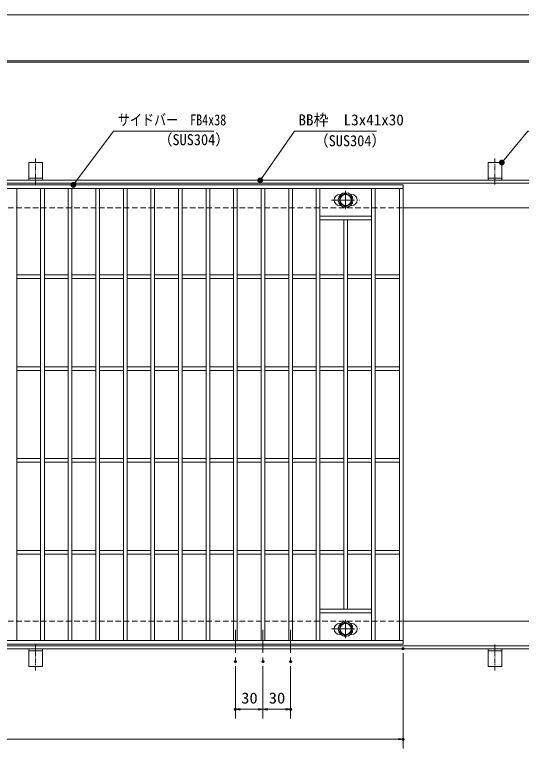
# Model space of a CAD drawing. Units: millimetres, scale not verified. Extents: x -1050 to 1050, y -742 to 742.
# Drawn here: x -218 to 333, y -71 to 742 of the extents above; entities that cross this region are included whole.
import ezdxf
from ezdxf.enums import TextEntityAlignment as Align

# ---------------------------------------------------------------- set-up
doc = ezdxf.new("R2010")
doc.units = ezdxf.units.MM
doc.header["$LTSCALE"] = 5
doc.header["$PDMODE"] = 32
doc.header["$PDSIZE"] = 2.5
doc.linetypes.add('CHAIN1', pattern=[8, 5, -1, 1, -1])
doc.linetypes.add('DASHED1', pattern=[1.8, 1.2, -0.6])
for name, color, linetype, lineweight in [('0-0_7-図\u3000枠', 4, 'Continuous', 9), ('0-1_寸法注釈', 2, 'Continuous', 9), ('0-2_蓋', 5, 'Continuous', 9), ('0-3_0', 2, 'Continuous', 9), ('0-4_DEFPOINTS', 134, 'Continuous', 9), ('0-7_中心線', 6, 'CHAIN1', 9), ('0-8_枠', 7, 'Continuous', 9), ('0-9_溝開口', 4, 'DASHED1', 9), ('0-A_アンカー', 7, 'Continuous', 9), ('0-B_締付部品', 7, 'Continuous', 9)]:
    doc.layers.add(name, color=color, linetype=linetype, lineweight=lineweight)
doc.styles.add('ＭＳ ゴシック', font='')
doc.styles.get('ＭＳ ゴシック').set_extended_font_data('MS Gothic')

# ---------------------------------------------------------------- blocks, each defined once
blk = doc.blocks.new('A$C5D7C781A')
at = {"layer": '0-A_アンカー', "color": 6, "linetype": 'CHAIN1'}
blk.add_line((37.5, 140.11), (37.5, 0), dxfattribs=at)
at = {"layer": '0-A_アンカー'}
for p, q in [((0, 118.78), (0, 22.26)), ((0, 118.78), (75, 118.78)), ((75, 118.78), (75, 22.26)), ((75, 33.76), (0, 33.76)), ((0, 22.26), (75, 22.26))]:
    blk.add_line(p, q, dxfattribs=at)
blk = doc.blocks.new('_OPEN')
at = {"layer": '0-3_0'}
blk.add_line((0, 0), (-5, 0), dxfattribs=at)
blk.add_lwpolyline([(-5, 0.833), (0, 0), (-5, -0.833)], dxfattribs=at)
blk = doc.blocks.new('_Dot')
at = {"layer": '0-3_0'}
for p, q in [((-2.5, 0), (-5, 0)), ((2.445, 0.5), (-2.445, 0.5)), ((1.997, 1.5), (-1.997, 1.5)), ((2.289, -0.995), (-2.289, -0.995)), ((1.499, -1.995), (-1.499, -1.995))]:
    blk.add_line(p, q, dxfattribs=at)
for points in [[(2.5, 0), (2.48, 0.313), (2.421, 0.622), (2.324, 0.92), (2.191, 1.204), (2.023, 1.469), (1.822, 1.711), (1.594, 1.926), (1.34, 2.111), (1.064, 2.262), (0.773, 2.378), (0.468, 2.456), (0.157, 2.495), (-0.157, 2.495), (-0.468, 2.456), (-0.773, 2.378), (-1.064, 2.262), (-1.34, 2.111), (-1.594, 1.926), (-1.822, 1.711), (-2.023, 1.469), (-2.191, 1.204), (-2.324, 0.92), (-2.421, 0.622), (-2.48, 0.313), (-2.5, 0), (0, 0)], [(-2.5, 0), (-2.48, -0.313), (-2.421, -0.622), (-2.324, -0.92), (-2.191, -1.204), (-2.023, -1.469), (-1.822, -1.711), (-1.594, -1.926), (-1.34, -2.111), (-1.064, -2.262), (-0.773, -2.378), (-0.468, -2.456), (-0.157, -2.495), (0.157, -2.495), (0.468, -2.456), (0.773, -2.378), (1.064, -2.262), (1.34, -2.111), (1.594, -1.926), (1.822, -1.711), (2.023, -1.469), (2.191, -1.204), (2.324, -0.92), (2.421, -0.622), (2.48, -0.313), (2.5, 0), (0, 0)]]:
    blk.add_lwpolyline(points, close=True, dxfattribs=at)

msp = doc.modelspace()

# ---------------------------------------------------------------- linework, layer by layer
at = {"layer": '0-0_7-図\u3000枠'}
msp.add_line((-973.75, 691.25), (998.75, 691.25), dxfattribs=at)
msp.add_lwpolyline([(-975, 692.5), (1000, 692.5), (1000, -692.5)], dxfattribs=at)
at = {"layer": '0-1_寸法注釈'}
for p, q in [((204.55, 47.475), (204.55, -56.047)), ((22.05, 33.328), (22.05, -23.478)), ((52.05, 33.328), (52.05, -23.478)), ((52.05, 33.328), (52.05, -23.478)), ((82.05, 33.328), (82.05, -23.478)), ((47.05, -13.478), (27.05, -13.478)), ((57.05, -13.478), (77.05, -13.478)), ((-785.45, -46.047), (199.55, -46.047))]:
    msp.add_line(p, q, dxfattribs=at)
for points in [[(-1.475, 615.949), (-110.699, 615.949), (-153.712, 558.27)], [(175.814, 615.968), (86.447, 615.968), (49.664, 563.288)], [(389.478, 615.968), (340.425, 615.968), (312.702, 582.538)]]:
    msp.add_lwpolyline(points, dxfattribs=at)
at = {"layer": '0-2_蓋'}
for p, q in [((204.55, 557.475), (-790.45, 557.475)), ((204.55, 553.475), (-790.45, 553.475)), ((-215.95, 553.475), (-215.95, 61.475)), ((-189.95, 553.475), (-189.95, 61.475)), ((-185.95, 553.475), (-185.95, 61.475)), ((-159.95, 553.475), (-159.95, 61.475)), ((-155.95, 553.475), (-155.95, 61.475)), ((-129.95, 553.475), (-129.95, 61.475)), ((-125.95, 553.475), (-125.95, 61.475)), ((-99.95, 553.475), (-99.95, 61.475)), ((-95.95, 553.475), (-95.95, 61.475)), ((-69.95, 553.475), (-69.95, 61.475)), ((-65.95, 553.475), (-65.95, 61.475)), ((-39.95, 553.475), (-39.95, 61.475)), ((-35.95, 553.475), (-35.95, 61.475)), ((-9.95, 553.475), (-9.95, 61.475)), ((-5.95, 553.475), (-5.95, 61.475)), ((20.05, 553.475), (20.05, 61.475)), ((24.05, 553.475), (24.05, 61.475)), ((50.05, 553.475), (50.05, 61.475)), ((54.05, 553.475), (54.05, 61.475)), ((80.05, 553.475), (80.05, 61.475)), ((84.05, 553.475), (84.05, 61.475)), ((110.05, 553.475), (110.05, 61.475)), ((114.05, 553.475), (114.05, 61.475)), ((170.05, 553.475), (170.05, 61.475)), ((174.05, 553.475), (174.05, 61.475)), ((200.55, 61.475), (200.55, 553.475)), ((204.55, 57.475), (204.55, 557.475)), ((135.55, 546.978), (136.762, 546.978)), ((147.338, 546.978), (148.55, 546.978)), ((135.55, 534.978), (136.755, 534.978)), ((147.345, 534.978), (148.55, 534.978)), ((170.05, 523.475), (114.05, 523.475)), ((170.05, 519.475), (114.05, 519.475)), ((140.05, 519.475), (140.05, 95.475)), ((144.05, 519.475), (144.05, 95.475)), ((-189.95, 459.475), (-215.95, 459.475)), ((-159.95, 459.475), (-185.95, 459.475)), ((-129.95, 459.475), (-155.95, 459.475)), ((-99.95, 459.475), (-125.95, 459.475)), ((-69.95, 459.475), (-95.95, 459.475)), ((-39.95, 459.475), (-65.95, 459.475)), ((-9.95, 459.475), (-35.95, 459.475)), ((20.05, 459.475), (-5.95, 459.475)), ((50.05, 459.475), (24.05, 459.475)), ((80.05, 459.475), (54.05, 459.475)), ((110.05, 459.475), (84.05, 459.475)), ((140.05, 459.475), (114.05, 459.475)), ((170.05, 459.475), (144.05, 459.475)), ((200.55, 459.475), (174.05, 459.475)), ((-189.95, 455.475), (-215.95, 455.475)), ((-159.95, 455.475), (-185.95, 455.475)), ((-129.95, 455.475), (-155.95, 455.475)), ((-99.95, 455.475), (-125.95, 455.475)), ((-69.95, 455.475), (-95.95, 455.475)), ((-39.95, 455.475), (-65.95, 455.475)), ((-9.95, 455.475), (-35.95, 455.475)), ((20.05, 455.475), (-5.95, 455.475)), ((50.05, 455.475), (24.05, 455.475)), ((80.05, 455.475), (54.05, 455.475)), ((110.05, 455.475), (84.05, 455.475)), ((140.05, 455.475), (114.05, 455.475)), ((170.05, 455.475), (144.05, 455.475)), ((200.55, 455.475), (174.05, 455.475)), ((-189.95, 359.475), (-215.95, 359.475)), ((-159.95, 359.475), (-185.95, 359.475)), ((-129.95, 359.475), (-155.95, 359.475)), ((-99.95, 359.475), (-125.95, 359.475)), ((-69.95, 359.475), (-95.95, 359.475)), ((-39.95, 359.475), (-65.95, 359.475)), ((-9.95, 359.475), (-35.95, 359.475)), ((20.05, 359.475), (-5.95, 359.475)), ((50.05, 359.475), (24.05, 359.475)), ((80.05, 359.475), (54.05, 359.475)), ((110.05, 359.475), (84.05, 359.475)), ((140.05, 359.475), (114.05, 359.475)), ((170.05, 359.475), (144.05, 359.475)), ((200.55, 359.475), (174.05, 359.475)), ((-189.95, 355.475), (-215.95, 355.475)), ((-159.95, 355.475), (-185.95, 355.475)), ((-129.95, 355.475), (-155.95, 355.475)), ((-99.95, 355.475), (-125.95, 355.475)), ((-69.95, 355.475), (-95.95, 355.475)), ((-39.95, 355.475), (-65.95, 355.475)), ((-9.95, 355.475), (-35.95, 355.475)), ((20.05, 355.475), (-5.95, 355.475)), ((50.05, 355.475), (24.05, 355.475)), ((80.05, 355.475), (54.05, 355.475)), ((110.05, 355.475), (84.05, 355.475)), ((140.05, 355.475), (114.05, 355.475)), ((170.05, 355.475), (144.05, 355.475)), ((200.55, 355.475), (174.05, 355.475)), ((-189.95, 259.475), (-215.95, 259.475)), ((-189.95, 255.475), (-215.95, 255.475)), ((-159.95, 259.475), (-185.95, 259.475)), ((-159.95, 255.475), (-185.95, 255.475)), ((-129.95, 259.475), (-155.95, 259.475)), ((-129.95, 255.475), (-155.95, 255.475)), ((-99.95, 259.475), (-125.95, 259.475)), ((-99.95, 255.475), (-125.95, 255.475)), ((-69.95, 259.475), (-95.95, 259.475)), ((-69.95, 255.475), (-95.95, 255.475)), ((-39.95, 259.475), (-65.95, 259.475)), ((-39.95, 255.475), (-65.95, 255.475)), ((-9.95, 259.475), (-35.95, 259.475)), ((-9.95, 255.475), (-35.95, 255.475)), ((20.05, 259.475), (-5.95, 259.475)), ((20.05, 255.475), (-5.95, 255.475)), ((50.05, 259.475), (24.05, 259.475)), ((50.05, 255.475), (24.05, 255.475)), ((80.05, 259.475), (54.05, 259.475)), ((80.05, 255.475), (54.05, 255.475)), ((110.05, 259.475), (84.05, 259.475)), ((110.05, 255.475), (84.05, 255.475)), ((140.05, 259.475), (114.05, 259.475)), ((140.05, 255.475), (114.05, 255.475)), ((170.05, 259.475), (144.05, 259.475)), ((170.05, 255.475), (144.05, 255.475)), ((200.55, 259.475), (174.05, 259.475)), ((200.55, 255.475), (174.05, 255.475)), ((-189.95, 159.475), (-215.95, 159.475)), ((-189.95, 155.475), (-215.95, 155.475)), ((-159.95, 159.475), (-185.95, 159.475)), ((-159.95, 155.475), (-185.95, 155.475)), ((-129.95, 159.475), (-155.95, 159.475)), ((-129.95, 155.475), (-155.95, 155.475)), ((-99.95, 159.475), (-125.95, 159.475)), ((-99.95, 155.475), (-125.95, 155.475)), ((-69.95, 159.475), (-95.95, 159.475)), ((-69.95, 155.475), (-95.95, 155.475)), ((-39.95, 159.475), (-65.95, 159.475)), ((-39.95, 155.475), (-65.95, 155.475)), ((-9.95, 159.475), (-35.95, 159.475)), ((-9.95, 155.475), (-35.95, 155.475)), ((20.05, 159.475), (-5.95, 159.475)), ((20.05, 155.475), (-5.95, 155.475)), ((50.05, 159.475), (24.05, 159.475)), ((50.05, 155.475), (24.05, 155.475)), ((80.05, 159.475), (54.05, 159.475)), ((80.05, 155.475), (54.05, 155.475)), ((110.05, 159.475), (84.05, 159.475)), ((110.05, 155.475), (84.05, 155.475)), ((140.05, 159.475), (114.05, 159.475)), ((140.05, 155.475), (114.05, 155.475)), ((170.05, 159.475), (144.05, 159.475)), ((170.05, 155.475), (144.05, 155.475)), ((200.55, 159.475), (174.05, 159.475)), ((200.55, 155.475), (174.05, 155.475)), ((170.05, 95.475), (114.05, 95.475)), ((170.05, 91.475), (114.05, 91.475)), ((135.55, 79.972), (136.755, 79.972)), ((147.345, 79.972), (148.55, 79.972)), ((135.55, 67.972), (136.762, 67.972)), ((147.338, 67.972), (148.55, 67.972)), ((-790.45, 61.475), (204.55, 61.475)), ((-790.45, 57.475), (204.55, 57.475))]:
    msp.add_line(p, q, dxfattribs=at)
for centre, start, end in [((135.55, 540.978), 90, 270), ((148.55, 540.978), 270, 90), ((135.55, 73.972), 90, 270), ((148.55, 73.972), 270, 90)]:
    msp.add_arc(centre, 6, start, end, dxfattribs=at)
at = {"layer": '0-4_DEFPOINTS'}
msp.add_lwpolyline([(-1050, -742.5), (-1050, 742.5), (1050, 742.5), (1050, -742.5)], close=True, dxfattribs=at)
for p in [(204.55, 52.475), (22.05, 38.328), (52.05, 38.328), (82.05, 38.328), (22.05, -13.478), (82.05, -13.478), (204.55, -46.047)]:
    msp.add_point(p, dxfattribs=at)
at = {"layer": '0-7_中心線'}
for p, q in [((142.05, 550.871), (142.05, 531.085)), ((126.804, 540.978), (157.296, 540.978)), ((142.05, 64.079), (142.05, 83.865)), ((126.804, 73.972), (157.296, 73.972)), ((22.05, 72.969), (22.05, 38.328)), ((52.05, 72.969), (52.05, 38.328)), ((82.05, 72.969), (82.05, 38.328))]:
    msp.add_line(p, q, dxfattribs=at)
at = {"layer": '0-8_枠'}
for p, q in [((-795.45, 562.475), (409.55, 562.475)), ((-792.45, 559.475), (407.714, 559.475)), ((204.55, 532.475), (409.55, 532.475)), ((204.55, 82.475), (409.55, 82.475)), ((-795.45, 52.475), (409.55, 52.475)), ((-792.45, 55.475), (411.386, 55.475))]:
    msp.add_line(p, q, dxfattribs=at)
at = {"layer": '0-9_溝開口'}
for p, q in [((-765.45, 532.475), (204.55, 532.475)), ((-765.45, 82.475), (204.55, 82.475))]:
    msp.add_line(p, q, dxfattribs=at)
at = {"layer": '0-B_締付部品'}
for p, q in [((142.05, 548.483), (148.55, 544.731)), ((142.05, 533.472), (135.55, 537.225)), ((148.55, 537.225), (142.05, 533.472)), ((148.55, 544.731), (148.55, 537.225)), ((142.05, 81.478), (135.55, 77.725)), ((148.55, 77.725), (142.05, 81.478)), ((135.55, 77.725), (135.55, 70.219)), ((148.55, 70.219), (148.55, 77.725)), ((135.55, 70.219), (142.05, 66.467)), ((142.05, 66.467), (148.55, 70.219))]:
    msp.add_line(p, q, dxfattribs=at)
msp.add_lwpolyline([(135.55, 537.225), (135.55, 544.731), (142.05, 548.483)], dxfattribs=at)
for centre, radius in [((142.05, 540.975), 8), ((142.05, 540.978), 6.5), ((142.05, 540.978), 5.993), ((142.05, 73.975), 8), ((142.05, 73.972), 6.5), ((142.05, 73.972), 5.993)]:
    msp.add_circle(centre, radius, dxfattribs=at)

# ---------------------------------------------------------------- block references
at = {"layer": '0-1_寸法注釈'}
for name, p, rotation in [('_Dot', (312.05, 581.779), 229.33113), ('_Dot', (-154.319, 557.475), 232.65375), ('_Dot', (49.081, 562.475), 234.35189), ('_OPEN', (22.05, -13.478), 180), ('_OPEN', (52.05, -13.478), 180)]:
    msp.add_blockref(name, p, dxfattribs=dict(at, rotation=rotation))
for p in [(52.05, -13.478), (82.05, -13.478), (204.55, -46.047)]:
    msp.add_blockref('_OPEN', p, dxfattribs=at)
at = {"layer": '0-A_アンカー', "xscale": 0.2, "yscale": 0.2}
for p in [(-202.95, 558.023), (297.05, 558.023)]:
    msp.add_blockref('A$C5D7C781A', p, dxfattribs=at)
at = {"layer": '0-A_アンカー', "xscale": -0.2, "yscale": 0.2, "rotation": 180}
for p in [(-202.95, 56.927), (297.05, 56.927)]:
    msp.add_blockref('A$C5D7C781A', p, dxfattribs=at)

# ---------------------------------------------------------------- texts
at = {"layer": '0-1_寸法注釈', "color": 7, "style": 'ＭＳ ゴシック'}
for s, width, p in [('サイドバー\u3000FB4x38', 0.8, (-105.921, 618.636)), ('（SUS304）', 0.95, (-62.079, 597.081)), ('（SUS304）', 0.95, (107.958, 595.919)), ('30', 1.1, (28.317, -10.791)), ('30', 1.1, (58.317, -10.791))]:
    msp.add_text(s, height=12.02, dxfattribs=dict(at, width=width)).set_placement(p, align=Align.BOTTOM_LEFT)
msp.add_text('BB枠\u3000L3x41x30', height=12.03, dxfattribs=at).set_placement((90.7, 618.655), align=Align.BOTTOM_LEFT)

doc.saveas('drawing.dxf')
